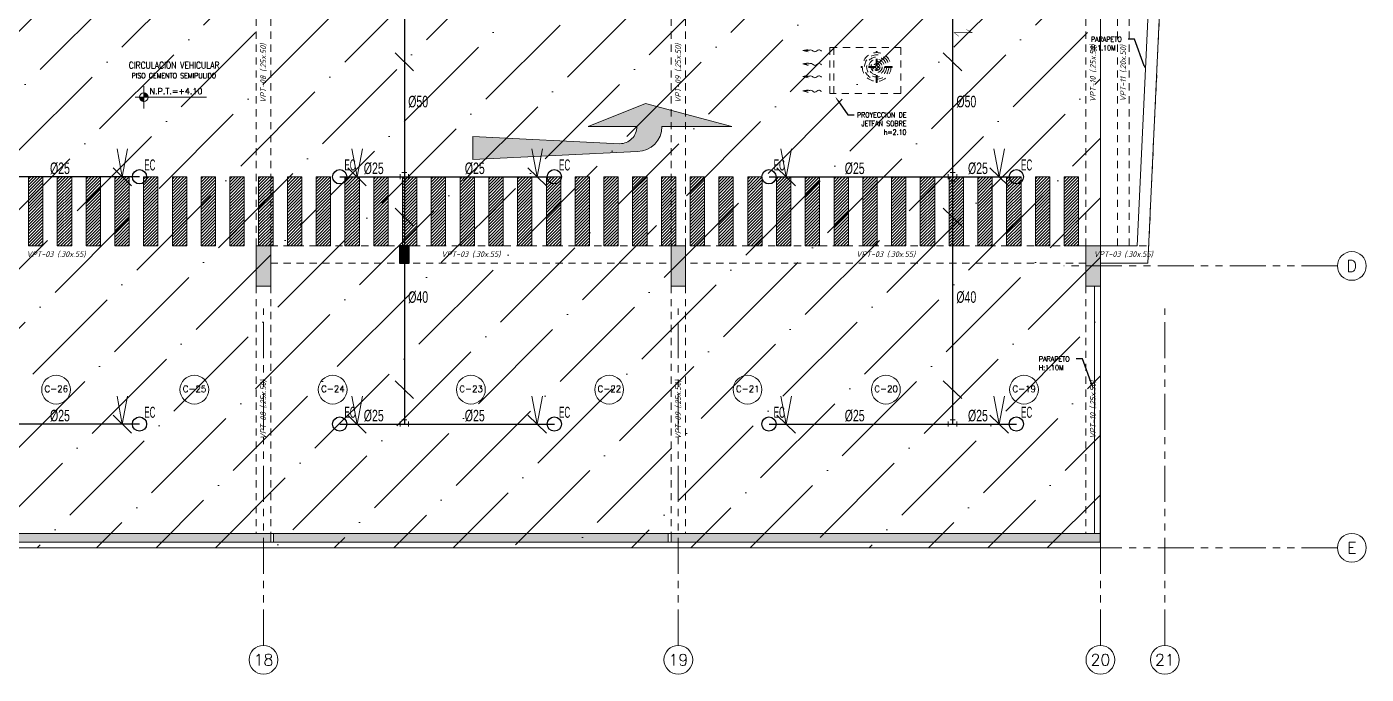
# Model space of a CAD drawing. Header units: millimetres. Extents: x 2085 to 2829, y 1347 to 1643.
# Drawn here: x 2213.61 to 2236.89, y 1440.64 to 1451.9 of the extents above; entities that cross this region are included whole.
import ezdxf
from ezdxf import colors
from ezdxf.entities.mleader import LeaderData, LeaderLine
from ezdxf.enums import TextEntityAlignment as Align
from ezdxf.math import Vec2, Vec3

# ---------------------------------------------------------------- set-up
doc = ezdxf.new("R2010")
doc.units = ezdxf.units.MM
for name, pattern in [('DASHED2', [0.375, 0.25, -0.125]), ('HIDDEN', [0.375, 0.25, -0.125]), ('HIDDEN2', [0.1875, 0.125, -0.0625]), ('PHANTOM', [2.5, 1.25, -0.25, 0.25, -0.25, 0.25, -0.25]), ('PHANTOM2', [1.25, 0.625, -0.125, 0.125, -0.125, 0.125, -0.125])]:
    doc.linetypes.add(name, pattern=pattern)
doc.layers.get('0').update_dxf_attribs({"color": 251, "lineweight": 9})
for name, color, linetype, lineweight in [('000 SOS 911 - ACCESORIOS ACI', 3, 'Continuous', 20), ('000 SOS 911 ACCESORIOS', 3, 'Continuous', 20), ('000 SOS 911 ROCIADORES', 5, 'Continuous', 25), ('000 SOS 911 SOPORTES ACI', 3, 'Continuous', 25), ('000 SOS 911 TEXTOS ACI', 7, 'Continuous', 9), ('000 SOS 911 TUB. ENTERRADA  ACI', 5, 'DASHED2', 25), ('000 SOS 911 TUBERIA ACI', 3, 'Continuous', 25), ('A-EJES', 251, 'PHANTOM', 9), ('A-ESTRUCTURA-HATCH', 251, 'Continuous', 13), ('A-ESTRUCTURA-PLACAS', 251, 'Continuous', 13), ('A-ESTRUCTURA-VIGAS', 251, 'HIDDEN2', 13), ('A-HATCH', 251, 'Continuous', 9), ('A-MURO BAJO', 251, 'Continuous', 9), ('A-MUROS', 251, 'Continuous', 9), ('A-NIVELES-NPT', 251, 'Continuous', 9), ('A-NUMERO ESTAC', 251, 'Continuous', 13), ('A-TEXTO-ACABADO PISO', 251, 'Continuous', 13), ('A-TEXTO-AMBIENTES', 251, 'Continuous', 9), ('A-TEXTO-INDICACIONES', 251, 'Continuous', 13), ('A_30_Extractores', 251, 'Continuous', 13), ('CIRCULACION PEATONAL', 251, 'Continuous', 13), ('L-06_EQ-FIN-CONT', 251, 'Continuous', 13), ('L3 Equipos y Ductos', 251, 'Continuous', 13), ('L4 Linea mediana', 251, 'Continuous', 13), ('L5 Linea mediana segmentada', 251, 'HIDDEN2', 13), ('L6 Linea fina', 251, 'Continuous', 13)]:
    doc.layers.add(name, color=color, linetype=linetype, lineweight=lineweight)
doc.layers.add('A_50_Vigas Chata', color=251, linetype='HIDDEN', lineweight=13, plot=False)
doc.styles.add('APPIA -TEXTOS-GENERALES', font='isocp.shx', dxfattribs={"oblique": 15})
doc.styles.add('PIPE', font='ARIALN.TTF', dxfattribs={"width": 0.8})
doc.styles.add('R80', font='romans.shx', dxfattribs={"width": 0.8, "oblique": 15, "height": 0.1})
doc.styles.add('ROMANS', font='romans.shx', dxfattribs={"width": 0.8})
doc.styles.add('TXT_COTAS', font='romans.shx', dxfattribs={"width": 0.8})

# ---------------------------------------------------------------- blocks, each defined once
blk = doc.blocks.new('002')
at = {"layer": '000 SOS 911 ROCIADORES'}
blk.add_circle((2884.506, 1470.177, 0), 0.0952, dxfattribs=at)
at = {"layer": '000 SOS 911 ROCIADORES', "color": 5, "style": 'PIPE', "width": 0.641273}
blk.add_text('EC', height=0.1469, dxfattribs=at).set_placement((2884.569, 1470.262, 0), (2884.719, 1470.262, 0), align=Align.FIT)
blk = doc.blocks.new('003')
at = {"layer": '000 SOS 911 ROCIADORES', "xscale": 1.3, "yscale": 1.3, "zscale": 1.3}
blk.add_blockref('002', (-841.839, -416.766, 0), dxfattribs=at)
blk = doc.blocks.new('ACCS.ELBOW.90')
at = {"layer": '000 SOS 911 - ACCESORIOS ACI', "color": 100}
for p, q in [((0.098, 0.168), (-0.098, 0.168)), ((0.168, -0.098), (0.168, 0.098))]:
    blk.add_line(p, q, dxfattribs=at)
at = {"layer": '000 SOS 911 - ACCESORIOS ACI', "color": 9}
for p in [(0, 0.168), (0.168, 0)]:
    blk.add_line(p, (0, 0), dxfattribs=at)
blk = doc.blocks.new('007')
at = {"layer": '000 SOS 911 - ACCESORIOS ACI'}
for q in [(26830.838, -4054.765, 0), (26831.022, -4054.765, 0)]:
    blk.add_line((26830.93, -4055.252, 0), q, dxfattribs=at)
blk = doc.blocks.new('Soporte Longitudinal')
at = {"layer": '000 SOS 911 SOPORTES ACI', "const_width": 0.02}
blk.add_lwpolyline([(-0.14, -0.149), (-0.405, 0), (0.405, 0), (0.197, 0.164)], dxfattribs=at)
blk = doc.blocks.new('PASE EN VIGA')
at = {"layer": '000 SOS 911 TUB. ENTERRADA  ACI'}
h = blk.add_hatch(dxfattribs=at)
h.set_pattern_fill('ANSI31', color=6, scale=0.0046)
h.paths.add_polyline_path([(2188.783, 1180.57), (2188.783, 1180.71), (2188.533, 1180.71), (2188.533, 1180.57)])
at = {"layer": '000 SOS 911 TUB. ENTERRADA  ACI', "color": 6, "linetype": 'ByBlock'}
blk.add_lwpolyline([(2188.533, 1180.57), (2188.783, 1180.57), (2188.783, 1180.71), (2188.533, 1180.71)], close=True, dxfattribs=at)
blk = doc.blocks.new('d')
for p, q in [((1.319, 3.242), (3.581, 8.799)), ((1.374, 3.219), (3.729, 8.737, 0)), ((1.475, 3.175), (4.002, 8.616, 0)), ((1.574, 3.127), (4.271, 8.486, 0)), ((1.671, 3.076), (4.535, 8.348, 0)), ((1.767, 3.022), (4.795, 8.201, 0)), ((1.861, 2.965), (5.05, 8.046, 0)), ((1.953, 2.905), (5.3, 7.884, 0)), ((2.043, 2.842), (5.545, 7.713, 0)), ((2.132, 2.777), (5.785, 7.535, 0)), ((2.218, 2.708), (6.019, 7.35, 0)), ((2.302, 2.637), (6.247, 7.157, 0)), ((2.383, 2.564), (6.469, 6.958, 0)), ((2.463, 2.488), (6.684, 6.751, 0)), ((2.54, 2.409), (6.893, 6.538, 0)), ((2.614, 2.328), (7.095, 6.318, 0)), ((2.686, 2.245), (7.29, 6.092, 0)), ((2.755, 2.159), (7.477, 5.86, 0)), ((2.822, 2.072), (7.658, 5.622, 0)), ((2.885, 1.982), (7.83, 5.379, 0)), ((2.946, 1.89), (7.996, 5.13, 0)), ((3.004, 1.797), (8.153, 4.877, 0)), ((3.059, 1.702), (8.302, 4.618, 0)), ((3.111, 1.605), (8.443, 4.355, 0)), ((3.16, 1.506), (8.576, 4.088, 0)), ((3.206, 1.406), (8.7, 3.816, 0)), ((3.248, 1.305), (8.815, 3.541, 0)), ((3.288, 1.202), (8.922, 3.263, 0)), ((3.324, 1.098), (9.02, 2.981, 0)), ((3.357, 0.993), (9.109, 2.696, 0)), ((3.386, 0.887), (9.19, 2.409, 0)), ((3.412, 0.781), (9.261, 2.119, 0)), ((3.435, 0.673), (9.323, 1.827, 0)), ((3.455, 0.565), (9.375, 1.533, 0)), ((3.471, 0.456), (9.419, 1.238, 0)), ((3.483, 0.347), (9.453, 0.941, 0)), ((3.492, 0.237), (9.478, 0.644, 0)), ((3.498, 0.127), (9.494, 0.346, 0)), ((3.5, 0.018), (9.5, 0.047, 0)), ((3.495, -0.202), (9.484, -0.549, 0)), ((3.499, -0.092), (9.497, -0.251, 0)), ((3.475, -0.421), (9.431, -1.144, 0)), ((3.487, -0.312), (9.462, -0.847, 0)), ((3.442, -0.639), (9.341, -1.733, 0)), ((3.46, -0.53), (9.39, -1.439, 0)), ((3.395, -0.854), (9.213, -2.317, 0)), ((3.42, -0.746), (9.281, -2.026, 0)), ((3.334, -1.065), (9.05, -2.89, 0)), ((3.366, -0.96), (9.136, -2.605, 0)), ((3.219, -1.374), (8.737, -3.729, 0)), ((3.261, -1.272), (8.85, -3.453, 0)), ((3.299, -1.169), (8.954, -3.173, 0)), ((3.127, -1.574), (8.486, -4.271, 0)), ((3.175, -1.475), (8.616, -4.002, 0)), ((2.965, -1.861), (8.046, -5.05, 0)), ((3.022, -1.767), (8.201, -4.795, 0)), ((3.076, -1.671), (8.348, -4.535, 0)), ((2.842, -2.043), (7.713, -5.545, 0)), ((2.905, -1.953), (7.884, -5.3, 0)), ((2.637, -2.302), (7.157, -6.247, 0)), ((2.708, -2.218), (7.35, -6.019, 0)), ((2.777, -2.132), (7.535, -5.785, 0)), ((2.409, -2.54), (6.538, -6.893, 0)), ((2.488, -2.463), (6.751, -6.684, 0)), ((2.564, -2.383), (6.958, -6.469, 0)), ((2.159, -2.755), (5.86, -7.477, 0)), ((2.245, -2.686), (6.092, -7.29, 0)), ((2.328, -2.614), (6.318, -7.095, 0)), ((1.797, -3.004), (4.877, -8.153, 0)), ((1.89, -2.946), (5.13, -7.996, 0)), ((1.982, -2.885), (5.379, -7.83, 0)), ((2.072, -2.822), (5.622, -7.658, 0)), ((1.305, -3.248), (3.541, -8.815, 0)), ((1.406, -3.206), (3.816, -8.7, 0)), ((1.506, -3.16), (4.088, -8.576, 0)), ((1.605, -3.111), (4.355, -8.443, 0)), ((1.702, -3.059), (4.618, -8.302, 0)), ((-0.746, -3.42), (-2.026, -9.281, 0)), ((-0.639, -3.442), (-1.733, -9.341, 0)), ((-0.53, -3.46), (-1.439, -9.39, 0)), ((-0.421, -3.475), (-1.144, -9.431, 0)), ((-0.312, -3.487), (-0.847, -9.462, 0)), ((0.347, -3.483), (0.941, -9.453, 0)), ((0.456, -3.471), (1.238, -9.419, 0)), ((0.565, -3.455), (1.533, -9.375, 0)), ((0.673, -3.435), (1.827, -9.323, 0)), ((0.781, -3.412), (2.119, -9.261, 0)), ((0.887, -3.386), (2.409, -9.19, 0)), ((0.993, -3.357), (2.696, -9.109, 0)), ((1.098, -3.324), (2.981, -9.02, 0)), ((1.202, -3.288), (3.263, -8.922, 0)), ((-0.202, -3.495), (-0.549, -9.484, 0)), ((-0.092, -3.499), (-0.251, -9.497, 0)), ((0.018, -3.5), (0.047, -9.5, 0)), ((0.127, -3.498), (0.346, -9.494, 0)), ((0.237, -3.492), (0.644, -9.478, 0))]:
    blk.add_line(p, q)
blk = doc.blocks.new('EST P2')
at = {"layer": 'A-ESTRUCTURA-HATCH'}
h = blk.add_hatch(color=256, dxfattribs=at)
h.dxf.hatch_style = 1
h.paths.add_polyline_path([(-19.425, 5.95), (-23.374, 5.95), (-23.374, 5), (-25.49, 5), (-25.49, 4.85), (-23.224, 4.85), (-23.224, 5.75), (-19.575, 5.75), (-19.575, 4.85), (-18.03, 4.85), (-18.03, 5), (-19.425, 5)])
h.paths.add_polyline_path([(-25.54, 5), (-32.4, 5), (-32.4, 4.85), (-25.54, 4.85)])
h.paths.add_polyline_path([(-32.45, 5), (-39.91, 5), (-39.91, 4.85), (-32.45, 4.85)])
h.paths.add_polyline_path([(-39.96, 5), (-44.735, 5), (-44.735, 4.85), (-39.96, 4.85)])
h.paths.add_polyline_path([(-44.785, 5.05), (-45.035, 5.05), (-45.035, 0.15), (-47.24, 0.15), (-47.24, -0.15), (-44.785, -0.15)])
h.paths.add_polyline_path([(-46.99, -0.2), (-47.24, -0.2), (-47.24, -6.1), (-46.99, -6.1)])
h.paths.add_polyline_path([(-46.99, -6.15), (-47.24, -6.15), (-47.24, -11.4), (-46.99, -11.4)])
h.paths.add_polyline_path([(-39.96, -11.15), (-46.94, -11.15), (-46.94, -11.3), (-39.96, -11.3)])
h.paths.add_polyline_path([(-32.45, -11.15), (-39.91, -11.15), (-39.91, -11.3), (-32.45, -11.3)])
h.paths.add_polyline_path([(-25.54, -11.15), (-32.4, -11.15), (-32.4, -11.3), (-25.54, -11.3)])
h.paths.add_polyline_path([(-18.03, -11.15), (-25.49, -11.15), (-25.49, -11.3), (-18.03, -11.3)])
h.paths.add_polyline_path([(-11.12, -11.15), (-17.98, -11.15), (-17.98, -11.3), (-11.12, -11.3)])
h.paths.add_polyline_path([(-3.61, -11.15), (-11.07, -11.15), (-11.07, -11.3), (-3.61, -11.3)])
h.paths.add_polyline_path([(3.6, -11.15), (-3.56, -11.15), (-3.56, -11.3), (3.6, -11.3)])
h.paths.add_polyline_path([(12.2, -11.15), (3.65, -11.15), (3.65, -11.3), (12.2, -11.3)])
h.paths.add_polyline_path([(18.02, -11.15), (12.25, -11.15), (12.25, -11.3), (18.02, -11.3)])
h.paths.add_polyline_path([(23.02, -11.15), (18.07, -11.15), (18.07, -11.3), (23.02, -11.3)])
h.paths.add_polyline_path([(30.23, -11.15), (23.07, -11.15), (23.07, -11.3), (30.23, -11.3)])
h.paths.add_polyline_path([(35.53, -11.15), (30.28, -11.15), (30.28, -11.3), (35.53, -11.3)])
h.paths.add_polyline_path([(43.04, -11.15), (35.58, -11.15), (35.58, -11.3), (43.04, -11.3)])
h.paths.add_polyline_path([(49.95, -11.15), (43.09, -11.15), (43.09, -11.3), (49.95, -11.3)])
h.paths.add_polyline_path([(57.46, -11.15), (50, -11.15), (50, -11.3), (57.46, -11.3)])
h.paths.add_polyline_path([(64.37, -11.15), (57.51, -11.15), (57.51, -11.3), (64.37, -11.3)])
h.paths.add_polyline_path([(71.88, -11.15), (64.42, -11.15), (64.42, -11.3), (71.88, -11.3)])
h.paths.add_polyline_path([(59.801, -0.15), (60.001, -0.15, -0.616916), (65.272, 2.496), (65.272, -0.15), (65.422, -0.15), (65.422, 2.378, -0.221665), (66.601, -0.15), (66.801, -0.15, 0.99999)], flags=0)
h.paths.add_polyline_path([(72.801, -0.15), (73.001, -0.15, 1), (53.601, -0.15), (53.801, -0.15, -1)])
h.paths.add_polyline_path([(53.376, 5), (51.865, 5), (51.865, 4.85), (53.376, 4.85)])
h.paths.add_polyline_path([(51.865, 5), (47.915, 5), (47.915, -0.15), (50.25, -0.15), (50.25, 0), (48.065, 0), (48.065, 2.05), (50.015, 2.05), (50.015, 2.2), (48.065, 2.2), (48.065, 4.85), (51.715, 4.85), (51.715, 1.9), (51.865, 1.9), (51.865, 4.85), (51.865, 4.85)])
h.paths.add_polyline_path([(47.865, 5), (43.09, 5), (43.09, 4.85), (47.865, 4.85)])
h.paths.add_polyline_path([(43.04, 5), (35.58, 5), (35.58, 4.85), (43.04, 4.85)])
h.paths.add_polyline_path([(32.726, 5.95), (28.776, 5.95), (28.776, 5), (23.07, 5), (23.07, 4.85), (28.926, 4.85), (28.926, 5.75), (32.576, 5.75), (32.576, 4.85), (35.53, 4.85), (35.53, 5), (32.726, 5)])
h.paths.add_polyline_path([(23.02, 5), (18.07, 5), (18.07, 4.85), (23.02, 4.85)])
h.paths.add_polyline_path([(18.02, 5), (12.25, 5), (12.25, 4.85), (18.02, 4.85)])
h.paths.add_polyline_path([(12.2, 5), (5.876, 5), (5.876, 4.85), (12.2, 4.85)])
h.paths.add_polyline_path([(3.775, 5), (-3.56, 5), (-3.56, 4.85), (-0.175, 4.85), (-0.175, -0.151), (1.925, -0.151), (1.925, 0), (-0.025, 0), (-0.025, 2.05), (3.775, 2.05), (3.775, 2.2), (-0.025, 2.2), (-0.025, 4.85), (3.625, 4.85), (3.625, 3.2), (3.775, 3.2)])
h.paths.add_polyline_path([(-3.61, 5), (-11.07, 5), (-11.07, 4.85), (-3.61, 4.85)])
h.paths.add_polyline_path([(-11.12, 5), (-17.98, 5), (-17.98, 4.85), (-11.12, 4.85)])
h = blk.add_hatch(color=256, dxfattribs=at)
h.dxf.hatch_style = 1
h.paths.add_polyline_path([(-3.56, -6.15), (-3.31, -6.15), (-3.31, -6.85), (-3.56, -6.85)])
h.paths.add_polyline_path([(-3.56, 0.55), (-3.31, 0.55), (-3.31, -0.15), (-3.56, -0.15)])
h.paths.add_polyline_path([(-3.86, -6.15), (-3.61, -6.15), (-3.61, -6.85), (-3.86, -6.85)])
h.paths.add_polyline_path([(-3.86, 0.55), (-3.61, 0.55), (-3.61, -0.15), (-3.86, -0.15)])
h.paths.add_polyline_path([(-11.07, -6.15), (-10.82, -6.15), (-10.82, -6.85), (-11.07, -6.85)])
h.paths.add_polyline_path([(-11.07, 0.55), (-10.82, 0.55), (-10.82, -0.15), (-11.07, -0.15)])
h.paths.add_polyline_path([(-18.28, -6.15), (-18.03, -6.15), (-18.03, -6.85), (-18.28, -6.85)])
h.paths.add_polyline_path([(-18.28, 0.55), (-18.03, 0.55), (-18.03, -0.15), (-18.28, -0.15)])
h.paths.add_polyline_path([(-25.49, -6.15), (-25.24, -6.15), (-25.24, -6.85), (-25.49, -6.85)])
h.paths.add_polyline_path([(-25.49, 0.55), (-25.24, 0.55), (-25.24, -0.15), (-25.49, -0.15)])
h.paths.add_polyline_path([(-32.7, -6.15), (-32.45, -6.15), (-32.45, -6.85), (-32.7, -6.85)])
h.paths.add_polyline_path([(-32.7, 0.55), (-32.45, 0.55), (-32.45, -0.15), (-32.7, -0.15)])
h.paths.add_polyline_path([(-39.91, -6.15), (-39.66, -6.15), (-39.66, -6.85), (-39.91, -6.85)])
h.paths.add_polyline_path([(-39.91, 0.55), (-39.66, 0.55), (-39.66, -0.15), (-39.91, -0.15)])
h.paths.add_polyline_path([(3.65, -6.15), (3.9, -6.15), (3.9, -6.85), (3.65, -6.85)])
h.paths.add_polyline_path([(3.626, 0.55), (3.9, 0.55), (3.9, -0.15), (3.626, -0.15)])
h.paths.add_polyline_path([(42.79, -6.15), (43.04, -6.15), (43.04, -6.85), (42.79, -6.85)])
h.paths.add_polyline_path([(42.79, 0.55), (43.04, 0.55), (43.04, -0.15), (42.79, -0.15)])
h.paths.add_polyline_path([(35.58, -6.15), (35.83, -6.15), (35.83, -6.85), (35.58, -6.85)])
h.paths.add_polyline_path([(35.58, 0.55), (35.83, 0.55), (35.83, -0.15), (35.58, -0.15)])
h.paths.add_polyline_path([(35.28, -6.15), (35.53, -6.15), (35.53, -6.85), (35.28, -6.85)])
h.paths.add_polyline_path([(35.28, 0.55), (35.53, 0.55), (35.53, -0.15), (35.28, -0.15)])
h.paths.add_polyline_path([(30.28, -6.15), (30.53, -6.15), (30.53, -6.85), (30.28, -6.85)])
h.paths.add_polyline_path([(30.28, 0.55), (30.53, 0.55), (30.53, -0.15), (30.28, -0.15)])
h.paths.add_polyline_path([(23.07, -6.15), (23.32, -6.15), (23.32, -6.85), (23.07, -6.85)])
h.paths.add_polyline_path([(23.07, 0.55), (23.32, 0.55), (23.32, -0.15), (23.07, -0.15)])
h.paths.add_polyline_path([(18.07, -6.15), (18.32, -6.15), (18.32, -6.85), (18.07, -6.85)])
h.paths.add_polyline_path([(18.07, 0.55), (18.32, 0.55), (18.32, -0.15), (18.07, -0.15)])
h.paths.add_polyline_path([(10.86, -6.15), (11.11, -6.15), (11.11, -6.85), (10.86, -6.85)])
h.paths.add_polyline_path([(10.86, 0.55), (11.11, 0.55), (11.11, -0.15), (10.86, -0.15)])
h.paths.add_polyline_path([(71.63, -6.15), (71.88, -6.15), (71.88, -6.85), (71.63, -6.85)])
h.paths.add_polyline_path([(64.42, -6.15), (64.67, -6.15), (64.67, -6.85), (64.42, -6.85)])
h.paths.add_polyline_path([(57.21, -6.15), (57.46, -6.15), (57.46, -6.85), (57.21, -6.85)])
h.paths.add_polyline_path([(50, -6.15), (50.25, -6.15), (50.25, -6.85), (50, -6.85)])
at = {"layer": 'A-ESTRUCTURA-PLACAS'}
for p, q in [((57.46, -11.15), (57.46, -11.3)), ((64.37, -11.15), (64.37, -11.3))]:
    blk.add_line(p, q, dxfattribs=at)
for points in [[(57.21, -6.15), (57.46, -6.15), (57.46, -6.85), (57.21, -6.85)], [(64.42, -6.15), (64.67, -6.15), (64.67, -6.85), (64.42, -6.85)], [(71.63, -6.15), (71.88, -6.15), (71.88, -6.85), (71.63, -6.85)]]:
    blk.add_lwpolyline(points, close=True, dxfattribs=at)
for points in [[(50, -11.15), (57.46, -11.15)], [(57.51, -11.3), (57.51, -11.15), (64.37, -11.15)], [(64.42, -11.15), (71.88, -11.15), (71.88, -11.3), (64.42, -11.3), (64.42, -11.15)], [(57.46, -11.3), (50, -11.3)], [(64.37, -11.3), (57.51, -11.3)]]:
    blk.add_lwpolyline(points, dxfattribs=at)
at = {"layer": 'A-ESTRUCTURA-VIGAS'}
for points in [[(57.21, -6.15), (57.21, -0.15)], [(57.46, -6.15), (57.46, -0.15)], [(64.42, -6.15), (64.42, -0.15)], [(64.67, -6.15), (64.67, -0.15)], [(71.63, -6.15), (71.63, -0.15)], [(71.88, -6.15), (71.88, -0.15)], [(71.88, -6.45), (72.706, -6.45), (73.001, -0.15)], [(72.18, -6.15), (72.18, -0.15)], [(72.38, -6.15), (72.38, -0.15)], [(57.46, -6.15), (64.42, -6.15)], [(71.63, -6.15), (64.67, -6.15)], [(71.88, -6.15), (72.721, -6.15)], [(57.46, -6.45), (64.42, -6.45)], [(71.63, -6.45), (64.67, -6.45)], [(57.21, -6.85), (57.21, -11.15)], [(57.46, -6.85), (57.46, -11.15)], [(64.42, -6.85), (64.42, -11.15)], [(64.67, -6.85), (64.67, -11.15)], [(71.63, -6.85), (71.63, -11.15)], [(71.88, -6.85), (71.88, -11.15)]]:
    blk.add_lwpolyline(points, dxfattribs=at)
at = {"layer": 'A_50_Vigas Chata', "char_height": 0.1, "attachment_point": 5, "rotation": 90, "style": 'APPIA -TEXTOS-GENERALES'}
for s, insert in [('VPT-08 (.25x.50)', (57.335, -3.15)), ('VPT-09 (.25x.50)', (64.545, -3.15)), ('VPT-10 (.25x.50)', (71.755, -3.15)), ('VPT-11 (.20x.50)', (72.28, -3.15)), ('VPT-08 (.25x.50)', (57.335, -9)), ('VPT-09 (.25x.50)', (64.545, -9)), ('VPT-10 (.25x.50)', (71.755, -9))]:
    blk.add_mtext(s, dxfattribs=dict(at, insert=insert))
at = {"layer": 'A_50_Vigas Chata', "char_height": 0.1, "attachment_point": 5, "style": 'APPIA -TEXTOS-GENERALES'}
for insert in [(53.73, -6.3), (60.94, -6.3), (68.15, -6.3), (72.278, -6.3)]:
    blk.add_mtext('VPT-03 (.30x.55)', dxfattribs=dict(at, insert=insert))
blk = doc.blocks.new('*U225')
at = {"layer": 'CIRCULACION PEATONAL'}
h = blk.add_hatch(dxfattribs=at)
h.set_pattern_fill('ANSI31', color=256, scale=0.3)
h.set_pattern_definition([(45, (-1.249632, 0), (-0.0265165, 0.0265165), [])])
h.paths.add_polyline_path([(-0.953, 0.228), (-1.203, 0.228), (-1.203, -0.972), (-0.953, -0.972)])
h = blk.add_hatch(dxfattribs=at)
h.set_pattern_fill('ANSI31', color=256, scale=0.3)
h.set_pattern_definition([(45, (-0.749632, 0), (-0.0265165, 0.0265165), [])])
h.paths.add_polyline_path([(-0.453, 0.228), (-0.703, 0.228), (-0.703, -0.972), (-0.453, -0.972)])
h = blk.add_hatch(dxfattribs=at)
h.set_pattern_fill('ANSI31', color=256, scale=0.3)
h.set_pattern_definition([(45, (-0.249632, 0), (-0.0265165, 0.0265165), [])])
h.paths.add_polyline_path([(0.047, 0.228), (-0.203, 0.228), (-0.203, -0.972), (0.047, -0.972)])
h = blk.add_hatch(dxfattribs=at)
h.set_pattern_fill('ANSI31', color=256, scale=0.3)
h.set_pattern_definition([(45, (0.250368, 0), (-0.0265165, 0.0265165), [])])
h.paths.add_polyline_path([(0.547, 0.228), (0.297, 0.228), (0.297, -0.972), (0.547, -0.972)])
h = blk.add_hatch(dxfattribs=at)
h.set_pattern_fill('ANSI31', color=256, scale=0.3)
h.set_pattern_definition([(45, (0.750368, 0), (-0.0265165, 0.0265165), [])])
h.paths.add_polyline_path([(1.047, 0.228), (0.797, 0.228), (0.797, -0.972), (1.047, -0.972)])
h = blk.add_hatch(dxfattribs=at)
h.set_pattern_fill('ANSI31', color=256, scale=0.3)
h.set_pattern_definition([(45, (1.250368, 0), (-0.0265165, 0.0265165), [])])
h.paths.add_polyline_path([(1.547, 0.228), (1.297, 0.228), (1.297, -0.972), (1.547, -0.972)])
h = blk.add_hatch(dxfattribs=at)
h.set_pattern_fill('ANSI31', color=256, scale=0.3)
h.set_pattern_definition([(45, (1.750368, 0), (-0.0265165, 0.0265165), [])])
h.paths.add_polyline_path([(2.047, 0.228), (1.797, 0.228), (1.797, -0.972), (2.047, -0.972)])
h = blk.add_hatch(dxfattribs=at)
h.set_pattern_fill('ANSI31', color=256, scale=0.3)
h.set_pattern_definition([(45, (2.250368, 0), (-0.0265165, 0.0265165), [])])
h.paths.add_polyline_path([(2.547, 0.228), (2.297, 0.228), (2.297, -0.972), (2.547, -0.972)])
h = blk.add_hatch(dxfattribs=at)
h.set_pattern_fill('ANSI31', color=256, scale=0.3)
h.set_pattern_definition([(45, (2.750368, 0), (-0.0265165, 0.0265165), [])])
h.paths.add_polyline_path([(3.047, 0.228), (2.797, 0.228), (2.797, -0.972), (3.047, -0.972)])
h = blk.add_hatch(dxfattribs=at)
h.set_pattern_fill('ANSI31', color=256, scale=0.3)
h.set_pattern_definition([(45, (3.250368, 0), (-0.0265165, 0.0265165), [])])
h.paths.add_polyline_path([(3.547, 0.228), (3.297, 0.228), (3.297, -0.972), (3.547, -0.972)])
h = blk.add_hatch(dxfattribs=at)
h.set_pattern_fill('ANSI31', color=256, scale=0.3)
h.set_pattern_definition([(45, (3.750368, 0), (-0.0265165, 0.0265165), [])])
h.paths.add_polyline_path([(4.047, 0.228), (3.797, 0.228), (3.797, -0.972), (4.047, -0.972)])
h = blk.add_hatch(dxfattribs=at)
h.set_pattern_fill('ANSI31', color=256, scale=0.3)
h.set_pattern_definition([(45, (4.250368, 0), (-0.0265165, 0.0265165), [])])
h.paths.add_polyline_path([(4.547, 0.228), (4.297, 0.228), (4.297, -0.972), (4.547, -0.972)])
h = blk.add_hatch(dxfattribs=at)
h.set_pattern_fill('ANSI31', color=256, scale=0.3)
h.set_pattern_definition([(45, (4.750368, 0), (-0.0265165, 0.0265165), [])])
h.paths.add_polyline_path([(5.047, 0.228), (4.797, 0.228), (4.797, -0.972), (5.047, -0.972)])
h = blk.add_hatch(dxfattribs=at)
h.set_pattern_fill('ANSI31', color=256, scale=0.3)
h.set_pattern_definition([(45, (5.250368, 0), (-0.0265165, 0.0265165), [])])
h.paths.add_polyline_path([(5.547, 0.228), (5.297, 0.228), (5.297, -0.972), (5.547, -0.972)])
h = blk.add_hatch(dxfattribs=at)
h.set_pattern_fill('ANSI31', color=256, scale=0.3)
h.set_pattern_definition([(45, (5.750368, 0), (-0.0265165, 0.0265165), [])])
h.paths.add_polyline_path([(6.047, 0.228), (5.797, 0.228), (5.797, -0.972), (6.047, -0.972)])
h = blk.add_hatch(dxfattribs=at)
h.set_pattern_fill('ANSI31', color=256, scale=0.3)
h.set_pattern_definition([(45, (6.250368, 0), (-0.0265165, 0.0265165), [])])
h.paths.add_polyline_path([(6.547, 0.228), (6.297, 0.228), (6.297, -0.972), (6.547, -0.972)])
h = blk.add_hatch(dxfattribs=at)
h.set_pattern_fill('ANSI31', color=256, scale=0.3)
h.set_pattern_definition([(45, (6.750368, 0), (-0.0265165, 0.0265165), [])])
h.paths.add_polyline_path([(7.047, 0.228), (6.797, 0.228), (6.797, -0.972), (7.047, -0.972)])
h = blk.add_hatch(dxfattribs=at)
h.set_pattern_fill('ANSI31', color=256, scale=0.3)
h.set_pattern_definition([(45, (7.250368, 0), (-0.0265165, 0.0265165), [])])
h.paths.add_polyline_path([(7.547, 0.228), (7.297, 0.228), (7.297, -0.972), (7.547, -0.972)])
h = blk.add_hatch(dxfattribs=at)
h.set_pattern_fill('ANSI31', color=256, scale=0.3)
h.set_pattern_definition([(45, (7.750368, 0), (-0.0265165, 0.0265165), [])])
h.paths.add_polyline_path([(8.047, 0.228), (7.797, 0.228), (7.797, -0.972), (8.047, -0.972)])
h = blk.add_hatch(dxfattribs=at)
h.set_pattern_fill('ANSI31', color=256, scale=0.3)
h.set_pattern_definition([(45, (8.250368, 0), (-0.0265165, 0.0265165), [])])
h.paths.add_polyline_path([(8.547, 0.228), (8.297, 0.228), (8.297, -0.972), (8.547, -0.972)])
h = blk.add_hatch(dxfattribs=at)
h.set_pattern_fill('ANSI31', color=256, scale=0.3)
h.set_pattern_definition([(45, (8.750368, 0), (-0.0265165, 0.0265165), [])])
h.paths.add_polyline_path([(9.047, 0.228), (8.797, 0.228), (8.797, -0.972), (9.047, -0.972)])
h = blk.add_hatch(dxfattribs=at)
h.set_pattern_fill('ANSI31', color=256, scale=0.3)
h.set_pattern_definition([(45, (9.250368, 0), (-0.0265165, 0.0265165), [])])
h.paths.add_polyline_path([(9.547, 0.228), (9.297, 0.228), (9.297, -0.972), (9.547, -0.972)])
h = blk.add_hatch(dxfattribs=at)
h.set_pattern_fill('ANSI31', color=256, scale=0.3)
h.set_pattern_definition([(45, (9.750368, 0), (-0.0265165, 0.0265165), [])])
h.paths.add_polyline_path([(10.047, 0.228), (9.797, 0.228), (9.797, -0.972), (10.047, -0.972)])
h = blk.add_hatch(dxfattribs=at)
h.set_pattern_fill('ANSI31', color=256, scale=0.3)
h.set_pattern_definition([(45, (10.250368, 0), (-0.0265165, 0.0265165), [])])
h.paths.add_polyline_path([(10.547, 0.228), (10.297, 0.228), (10.297, -0.972), (10.547, -0.972)])
h = blk.add_hatch(dxfattribs=at)
h.set_pattern_fill('ANSI31', color=256, scale=0.3)
h.set_pattern_definition([(45, (10.750368, 0), (-0.0265165, 0.0265165), [])])
h.paths.add_polyline_path([(11.047, 0.228), (10.797, 0.228), (10.797, -0.972), (11.047, -0.972)])
h = blk.add_hatch(dxfattribs=at)
h.set_pattern_fill('ANSI31', color=256, scale=0.3)
h.set_pattern_definition([(45, (11.250368, 0), (-0.0265165, 0.0265165), [])])
h.paths.add_polyline_path([(11.547, 0.228), (11.297, 0.228), (11.297, -0.972), (11.547, -0.972)])
h = blk.add_hatch(dxfattribs=at)
h.set_pattern_fill('ANSI31', color=256, scale=0.3)
h.set_pattern_definition([(45, (11.750368, 0), (-0.0265165, 0.0265165), [])])
h.paths.add_polyline_path([(12.047, 0.228), (11.797, 0.228), (11.797, -0.972), (12.047, -0.972)])
h = blk.add_hatch(dxfattribs=at)
h.set_pattern_fill('ANSI31', color=256, scale=0.3)
h.set_pattern_definition([(45, (12.250368, 0), (-0.0265165, 0.0265165), [])])
h.paths.add_polyline_path([(12.547, 0.228), (12.297, 0.228), (12.297, -0.972), (12.547, -0.972)])
h = blk.add_hatch(dxfattribs=at)
h.set_pattern_fill('ANSI31', color=256, scale=0.3)
h.set_pattern_definition([(45, (12.750368, 0), (-0.0265165, 0.0265165), [])])
h.paths.add_polyline_path([(13.047, 0.228), (12.797, 0.228), (12.797, -0.972), (13.047, -0.972)])
h = blk.add_hatch(dxfattribs=at)
h.set_pattern_fill('ANSI31', color=256, scale=0.3)
h.set_pattern_definition([(45, (13.250368, 0), (-0.0265165, 0.0265165), [])])
h.paths.add_polyline_path([(13.547, 0.228), (13.297, 0.228), (13.297, -0.972), (13.547, -0.972)])
h = blk.add_hatch(dxfattribs=at)
h.set_pattern_fill('ANSI31', color=256, scale=0.3)
h.set_pattern_definition([(45, (13.750368, 0), (-0.0265165, 0.0265165), [])])
h.paths.add_polyline_path([(14.047, 0.228), (13.797, 0.228), (13.797, -0.972), (14.047, -0.972)])
h = blk.add_hatch(dxfattribs=at)
h.set_pattern_fill('ANSI31', color=256, scale=0.3)
h.set_pattern_definition([(45, (14.250368, 0), (-0.0265165, 0.0265165), [])])
h.paths.add_polyline_path([(14.547, 0.228), (14.297, 0.228), (14.297, -0.972), (14.547, -0.972)])
h = blk.add_hatch(dxfattribs=at)
h.set_pattern_fill('ANSI31', color=256, scale=0.3)
h.set_pattern_definition([(45, (14.750368, 0), (-0.0265165, 0.0265165), [])])
h.paths.add_polyline_path([(15.047, 0.228), (14.797, 0.228), (14.797, -0.972), (15.047, -0.972)])
h = blk.add_hatch(dxfattribs=at)
h.set_pattern_fill('ANSI31', color=256, scale=0.3)
h.set_pattern_definition([(45, (15.250368, 0), (-0.0265165, 0.0265165), [])])
h.paths.add_polyline_path([(15.547, 0.228), (15.297, 0.228), (15.297, -0.972), (15.547, -0.972)])
h = blk.add_hatch(dxfattribs=at)
h.set_pattern_fill('ANSI31', color=256, scale=0.3)
h.set_pattern_definition([(45, (15.750368, 0), (-0.0265165, 0.0265165), [])])
h.paths.add_polyline_path([(16.047, 0.228), (15.797, 0.228), (15.797, -0.972), (16.047, -0.972)])
h = blk.add_hatch(dxfattribs=at)
h.set_pattern_fill('ANSI31', color=256, scale=0.3)
h.set_pattern_definition([(45, (16.250368, 0), (-0.0265165, 0.0265165), [])])
h.paths.add_polyline_path([(16.547, 0.228), (16.297, 0.228), (16.297, -0.972), (16.547, -0.972)])
h = blk.add_hatch(dxfattribs=at)
h.set_pattern_fill('ANSI31', color=256, scale=0.3)
h.set_pattern_definition([(45, (16.750368, 0), (-0.0265165, 0.0265165), [])])
h.paths.add_polyline_path([(17.047, 0.228), (16.797, 0.228), (16.797, -0.972), (17.047, -0.972)])
for points in [[(-1.203, -0.972), (-0.953, -0.972), (-0.953, 0.228), (-1.203, 0.228)], [(-0.703, -0.972), (-0.453, -0.972), (-0.453, 0.228), (-0.703, 0.228)], [(-0.203, -0.972), (0.047, -0.972), (0.047, 0.228), (-0.203, 0.228)], [(0.297, -0.972), (0.547, -0.972), (0.547, 0.228), (0.297, 0.228)], [(0.797, -0.972), (1.047, -0.972), (1.047, 0.228), (0.797, 0.228)], [(1.297, -0.972), (1.547, -0.972), (1.547, 0.228), (1.297, 0.228)], [(1.797, -0.972), (2.047, -0.972), (2.047, 0.228), (1.797, 0.228)], [(2.297, -0.972), (2.547, -0.972), (2.547, 0.228), (2.297, 0.228)], [(2.797, -0.972), (3.047, -0.972), (3.047, 0.228), (2.797, 0.228)], [(3.297, -0.972), (3.547, -0.972), (3.547, 0.228), (3.297, 0.228)], [(3.797, -0.972), (4.047, -0.972), (4.047, 0.228), (3.797, 0.228)], [(4.297, -0.972), (4.547, -0.972), (4.547, 0.228), (4.297, 0.228)], [(4.797, -0.972), (5.047, -0.972), (5.047, 0.228), (4.797, 0.228)], [(5.297, -0.972), (5.547, -0.972), (5.547, 0.228), (5.297, 0.228)], [(5.797, -0.972), (6.047, -0.972), (6.047, 0.228), (5.797, 0.228)], [(6.297, -0.972), (6.547, -0.972), (6.547, 0.228), (6.297, 0.228)], [(6.797, -0.972), (7.047, -0.972), (7.047, 0.228), (6.797, 0.228)], [(7.297, -0.972), (7.547, -0.972), (7.547, 0.228), (7.297, 0.228)], [(7.797, -0.972), (8.047, -0.972), (8.047, 0.228), (7.797, 0.228)], [(8.297, -0.972), (8.547, -0.972), (8.547, 0.228), (8.297, 0.228)], [(8.797, -0.972), (9.047, -0.972), (9.047, 0.228), (8.797, 0.228)], [(9.297, -0.972), (9.547, -0.972), (9.547, 0.228), (9.297, 0.228)], [(9.797, -0.972), (10.047, -0.972), (10.047, 0.228), (9.797, 0.228)], [(10.297, -0.972), (10.547, -0.972), (10.547, 0.228), (10.297, 0.228)], [(10.797, -0.972), (11.047, -0.972), (11.047, 0.228), (10.797, 0.228)], [(11.297, -0.972), (11.547, -0.972), (11.547, 0.228), (11.297, 0.228)], [(11.797, -0.972), (12.047, -0.972), (12.047, 0.228), (11.797, 0.228)], [(12.297, -0.972), (12.547, -0.972), (12.547, 0.228), (12.297, 0.228)], [(12.797, -0.972), (13.047, -0.972), (13.047, 0.228), (12.797, 0.228)], [(13.297, -0.972), (13.547, -0.972), (13.547, 0.228), (13.297, 0.228)], [(13.797, -0.972), (14.047, -0.972), (14.047, 0.228), (13.797, 0.228)], [(14.297, -0.972), (14.547, -0.972), (14.547, 0.228), (14.297, 0.228)], [(14.797, -0.972), (15.047, -0.972), (15.047, 0.228), (14.797, 0.228)], [(15.297, -0.972), (15.547, -0.972), (15.547, 0.228), (15.297, 0.228)], [(15.797, -0.972), (16.047, -0.972), (16.047, 0.228), (15.797, 0.228)], [(16.297, -0.972), (16.547, -0.972), (16.547, 0.228), (16.297, 0.228)], [(16.797, -0.972), (17.047, -0.972), (17.047, 0.228), (16.797, 0.228)]]:
    blk.add_lwpolyline(points, close=True, dxfattribs=at)
blk = doc.blocks.new('EJES 1P')
at = {"layer": 'A-EJES', "linetype": 'PHANTOM2'}
for points in [[(121.013, -11.55), (116.257, -11.55)], [(102.344, -18.151), (102.344, -12.292)], [(109.554, -18.151), (109.554, -12.292)], [(116.89, -18.151), (116.89, -12.292)], [(118.01, -18.151), (118.01, -12.292)], [(121.013, -16.45), (116.257, -16.45)]]:
    blk.add_lwpolyline(points, dxfattribs=at)
at = {"layer": 'A-EJES', "linetype": 'Continuous'}
for centre in [(121.26, -11.55), (121.26, -16.45), (102.344, -18.398), (109.554, -18.398), (116.89, -18.398), (118.01, -18.398)]:
    blk.add_circle(centre, 0.25, dxfattribs=at)
at = {"layer": 'A-EJES', "linetype": 'Continuous', "style": 'ROMANS'}
for s, p in [('D', (121.26, -11.55)), ('E', (121.26, -16.45)), ('18', (102.344, -18.398)), ('19', (109.554, -18.398)), ('20', (116.89, -18.398)), ('21', (118.01, -18.398))]:
    blk.add_text(s, height=0.2, dxfattribs=at).set_placement(p, align=Align.MIDDLE_CENTER)
blk = doc.blocks.new('SIM NIVEL PLANTA')
at = {"linetype": 'Continuous'}
h = blk.add_hatch(dxfattribs=at)
h.set_pattern_fill('_USER', color=256, scale=0.099996, angle=45, style=0, pattern_type=0)
h.set_pattern_definition([(45, (35396.10581, 26516.4892), (-0.0707080889, 0.0707080889), [])])
h.paths.add_polyline_path([(-17.03, 0), (-15.53, 0, 0.409209), (-17.03, 1.47)])
h.paths.add_polyline_path([(-18.53, 0, 0.419236), (-17.03, -1.53), (-17.03, 0)])
for p, q in [((4.81, 0), (-20, 0)), ((-17.03, -3.97), (-17.03, 3.72))]:
    blk.add_line(p, q)
blk.add_circle((-17.03, -0.03), 1.5, dxfattribs=at)
at = {"style": 'R80'}
blk.add_attdef('N.P.T.+0.00', text='', height=2.03, dxfattribs=at).set_placement((-5.83, 2.01), align=Align.MIDDLE_CENTER)
blk = doc.blocks.new('PO_GUARDIA CIVIL ESQ FAISANES_PLANTAS_Sotanos_REVA_2022.01.24 - copia$0$XREF_SOTANOS - ETAPA 1-2020.06.26$0$fiz')
blk.add_hatch(color=8).paths.add_polyline_path([(-0.088, -1.215), (-0.088, -0.011), (-0.09, -0.011), (-0.488, -1.5), (-0.088, -2.5), (-0.088, -1.65, -0.414214), (0.212, -1.95), (0.087, -4.5), (0.487, -4.5), (0.347, -1.643, 0.409358)])
blk.add_lwpolyline([(0.347, -1.643, 0.409358), (-0.088, -1.215), (-0.088, 0), (-0.488, -1.5), (-0.088, -2.5), (-0.088, -1.65, -0.414214), (0.212, -1.95), (0.087, -4.5), (0.487, -4.5)], format="xyb", close=True)
blk = doc.blocks.new('FLUJO')
at = {"layer": 'L-06_EQ-FIN-CONT'}
for p, q in [((0.462, -0.02), (0.335, 0.019)), ((0.33, -0.047), (0.462, -0.02))]:
    blk.add_line(p, q, dxfattribs=at)
blk.add_spline([(0, 0), (0.067, -0.036), (0.164, 0.016), (0.249, -0.029), (0.332, -0.021), (0.462, -0.02)], degree=3, dxfattribs=at)
blk = doc.blocks.new('JFC-01')
at = {"layer": 'L3 Equipos y Ductos', "linetype": 'HIDDEN2'}
for p, q in [((-1.23, -0.4), (-1.23, 0.4)), ((-1.23, 0.4), (0, 0.4)), ((0, 0.4), (0, -0.4)), ((0, -0.4), (-1.23, -0.4))]:
    blk.add_line(p, q, dxfattribs=at)
at = {"layer": 'L4 Linea mediana', "linetype": 'HIDDEN2'}
for radius in [0.25, 0.212, 0.174, 0.135, 0.0971, 0.0588, 0.0206]:
    blk.add_circle((-0.419, 0.061), radius, dxfattribs=at)
at = {"layer": 'L5 Linea mediana segmentada', "linetype": 'HIDDEN2'}
blk.add_line((-1.164, -0.4), (-1.164, 0.4), dxfattribs=at)
at = {"layer": 'L6 Linea fina', "linetype": 'HIDDEN2'}
for p, q in [((-0.427, 0.08), (-0.427, 0.328)), ((-0.427, 0.328), (-0.412, 0.328)), ((-0.412, 0.08), (-0.412, 0.328)), ((-0.438, 0.069), (-0.687, 0.069)), ((-0.687, 0.053), (-0.687, 0.069)), ((-0.438, 0.053), (-0.687, 0.053)), ((-0.427, -0.207), (-0.427, 0.042)), ((-0.412, -0.207), (-0.412, 0.042)), ((-0.152, 0.069), (-0.4, 0.069)), ((-0.152, 0.053), (-0.4, 0.053)), ((-0.152, 0.053), (-0.152, 0.069)), ((-0.427, -0.207), (-0.412, -0.207))]:
    blk.add_line(p, q, dxfattribs=at)
at = {"layer": 'L6 Linea fina', "xscale": 0.7, "yscale": 0.7, "zscale": 0.7, "rotation": 180}
for p in [(-1.376, 0.335), (-1.376, 0.1), (-1.376, -0.117), (-1.376, -0.367)]:
    blk.add_blockref('FLUJO', p, dxfattribs=at)
blk = doc.blocks.new('EJE')
at = {"linetype": 'Continuous'}
blk.add_circle((0, 0), 0.5, dxfattribs=at)
at = {"layer": 'A-TEXTO-INDICACIONES', "style": 'ROMANS'}
blk.add_attdef('EJE', text='', height=0.22, rotation=0, dxfattribs=at).set_placement((0.007, 0.028), align=Align.MIDDLE_CENTER)

msp = doc.modelspace()

# ---------------------------------------------------------------- hatches: boundary and pattern name
h = msp.add_hatch()
h.set_pattern_fill('ANSI36', color=4, scale=0.23)
h.set_pattern_definition([(45, (-12.33495, -80), (0.38727355, 1.420003), [1.825625, -0.365125, 0, -0.365125])])
h.paths.add_polyline_path([(2232.271, 1459.288), (2183.586, 1459.288), (2183.586, 1442.838), (2232.271, 1442.838)])

# ---------------------------------------------------------------- linework, layer by layer
msp.add_lwpolyline([(2183.586, 1459.288), (2232.271, 1459.288), (2232.271, 1442.838), (2183.586, 1442.838)], close=True)
at = {"color": 4}
msp.add_lwpolyline([(2183.586, 1459.288), (2232.271, 1459.288), (2232.271, 1442.838), (2183.586, 1442.838)], close=True, dxfattribs=at)
at = {"layer": '000 SOS 911 - ACCESORIOS ACI'}
for p, q in [((2220.334, 1451.132), (2220.014, 1451.443)), ((2229.861, 1451.132), (2229.54, 1451.443)), ((2215.431, 1449.132), (2215.11, 1449.443)), ((2219.511, 1449.132), (2219.19, 1449.443)), ((2222.641, 1449.132), (2222.32, 1449.443)), ((2226.971, 1449.132), (2226.65, 1449.443)), ((2230.671, 1449.132), (2230.35, 1449.443)), ((2220.334, 1448.432), (2220.014, 1448.743)), ((2229.861, 1448.432), (2229.54, 1448.743)), ((2220.334, 1445.432), (2220.014, 1445.743)), ((2229.861, 1445.432), (2229.54, 1445.743)), ((2215.431, 1444.832), (2215.11, 1445.143)), ((2219.511, 1444.832), (2219.19, 1445.143)), ((2222.641, 1444.832), (2222.32, 1445.143)), ((2226.971, 1444.832), (2226.65, 1445.143)), ((2230.671, 1444.832), (2230.35, 1445.143))]:
    msp.add_line(p, q, dxfattribs=at)
at = {"layer": '000 SOS 911 TUBERIA ACI'}
for points in [[(2220.174, 1452.094), (2220.174, 1444.988)], [(2229.701, 1452.094), (2229.701, 1444.988)], [(2215.571, 1449.288), (2211.841, 1449.288)], [(2219.051, 1449.288), (2222.781, 1449.288)], [(2226.511, 1449.288), (2230.811, 1449.288)], [(2215.571, 1444.988), (2211.841, 1444.988)], [(2219.051, 1444.988), (2222.781, 1444.988)], [(2226.511, 1444.988), (2230.811, 1444.988)]]:
    msp.add_lwpolyline(points, dxfattribs=at)
at = {"layer": 'A-MURO BAJO'}
for p, q in [((2232.91, 1448.088), (2233.191, 1454.088)), ((2233.097, 1447.788), (2233.391, 1454.088)), ((2232.27, 1448.088), (2232.91, 1448.088)), ((2232.27, 1447.788), (2233.097, 1447.788)), ((2232.17, 1447.388), (2232.166, 1443.088)), ((2232.27, 1447.388), (2232.266, 1443.088))]:
    msp.add_line(p, q, dxfattribs=at)
at = {"layer": 'A-MUROS'}
for p, q in [((2232.266, 1443.088), (2113.4, 1443.088)), ((2113.4, 1442.938), (2232.266, 1442.938)), ((2232.266, 1443.088), (2232.266, 1442.938))]:
    msp.add_line(p, q, dxfattribs=at)
for points in [[(2217.6, 1448.088), (2217.85, 1448.088), (2217.85, 1447.388), (2217.6, 1447.388)], [(2224.81, 1448.088), (2225.06, 1448.088), (2225.06, 1447.388), (2224.81, 1447.388)], [(2232.02, 1448.088), (2232.27, 1448.088), (2232.27, 1447.388), (2232.02, 1447.388)]]:
    msp.add_lwpolyline(points, close=True, dxfattribs=at)

# ---------------------------------------------------------------- block references
for name, p in [('EJES 1P', (2115.381, 1459.288)), ('EST P2', (2160.39, 1454.238))]:
    msp.add_blockref(name, p)
at = {"color": 9, "transparency": 33554483, "rotation": 270}
msp.add_blockref('PO_GUARDIA CIVIL ESQ FAISANES_PLANTAS_Sotanos_REVA_2022.01.24 - copia$0$XREF_SOTANOS - ETAPA 1-2020.06.26$0$fiz', (2225.866, 1450.075), dxfattribs=at)
at = {"rotation": 180.0005141974605}
msp.add_blockref('*U225', (2230.688, 1448.314), dxfattribs=at)
at = {"layer": '000 SOS 911 - ACCESORIOS ACI'}
for p, xscale, yscale, zscale, rotation in [((2220.174, 1449.288), -0.4394526855468784, 0.4394526855468736, 0.4394526855468736, 359.9974143215402), ((2220.174, 1449.288), 0.4394526855468786, 0.4394526855468786, 0.4394526855468786, 180.0025856784597), ((2220.174, 1449.288), 0.4394526855468784, 0.4394526855468784, 0.4394526855468784, 0.002585678459824784), ((2220.174, 1449.288), -0.4394526855468786, 0.4394526855468773, 0.4394526855468773, 179.9974143215402), ((2229.701, 1449.288), -0.4394526855468784, 0.4394526855468736, 0.4394526855468736, 359.9974143215402), ((2229.701, 1449.288), 0.4394526855468786, 0.4394526855468786, 0.4394526855468786, 180.0025856784597), ((2229.701, 1449.288), 0.4394526855468784, 0.4394526855468784, 0.4394526855468784, 0.002585678459824784), ((2229.701, 1449.288), -0.4394526855468786, 0.4394526855468773, 0.4394526855468773, 179.9974143215402), ((2220.174, 1444.988), -0.4394526855468783, 0.4394526855468736, 0.4394526855468736, 359.9974143215402), ((2220.174, 1444.988), 0.4394526855468783, 0.4394526855468783, 0.4394526855468783, 0.002585678459824784), ((2229.701, 1444.988), -0.4394526855468783, 0.4394526855468736, 0.4394526855468736, 359.9974143215402), ((2229.701, 1444.988), 0.4394526855468783, 0.4394526855468783, 0.4394526855468783, 0.002585678459824784)]:
    msp.add_blockref('ACCS.ELBOW.90', p, dxfattribs=dict(at, xscale=xscale, yscale=yscale, zscale=zscale, rotation=rotation))
at = {"layer": '000 SOS 911 ACCESORIOS'}
for p in [(-24615.659, 5504.54, 0), (-24611.579, 5504.54, 0), (-24608.449, 5504.54, 0), (-24604.119, 5504.54, 0), (-24600.419, 5504.54, 0), (-24615.659, 5500.24, 0), (-24611.579, 5500.24, 0), (-24608.449, 5500.24, 0), (-24604.119, 5500.24, 0), (-24600.419, 5500.24, 0)]:
    msp.add_blockref('007', p, dxfattribs=at)
at = {"layer": '000 SOS 911 ROCIADORES'}
for p in [(-692.449, -45.176), (-692.449, -45.176), (-688.969, -45.176), (-688.969, -45.176), (-685.239, -45.176), (-685.239, -45.176), (-681.509, -45.176), (-681.509, -45.176), (-677.209, -45.176), (-677.209, -45.176), (-692.449, -49.476), (-692.449, -49.476), (-688.969, -49.476), (-688.969, -49.476), (-685.239, -49.476), (-685.239, -49.476), (-681.509, -49.476), (-681.509, -49.476), (-677.209, -49.476), (-677.209, -49.476)]:
    msp.add_blockref('003', p, dxfattribs=at)
at = {"layer": '000 SOS 911 SOPORTES ACI', "xscale": 0.384521484375, "yscale": 0.384521484375, "zscale": 0.384521484375, "rotation": 180}
msp.add_blockref('Soporte Longitudinal', (2229.886, 1451.793), dxfattribs=at)
at = {"layer": '000 SOS 911 TUB. ENTERRADA  ACI', "xscale": 1.200647668218153, "yscale": 1.200647668218153, "zscale": 1.200647668218153, "rotation": 90}
msp.add_blockref('PASE EN VIGA', (3637.707, -1179.869), dxfattribs=at)
at = {"layer": 'A-HATCH', "rotation": 102.3141185683093}
msp.add_blockref('d', (2223.691, 1454.088), dxfattribs=at)
at = {"layer": 'A-NIVELES-NPT', "xscale": 0.05, "yscale": 0.05, "zscale": 0.05}
msp.add_blockref('SIM NIVEL PLANTA', (2216.496, 1450.675), dxfattribs=at).add_auto_attribs({'N.P.T.+0.00': 'N.P.T.=+4.10'})
at = {"layer": 'A-NUMERO ESTAC', "xscale": 0.5, "yscale": 0.5, "zscale": 0.5}
for p, values in [((2214.12, 1445.587), {'EJE': 'C-26'}), ((2216.523, 1445.587), {'EJE': 'C-25'}), ((2218.928, 1445.587), {'EJE': 'C-24'}), ((2221.33, 1445.587), {'EJE': 'C-23'}), ((2223.733, 1445.587), {'EJE': 'C-22'}), ((2226.138, 1445.587), {'EJE': 'C-21'}), ((2228.543, 1445.587), {'EJE': 'C-20'}), ((2230.943, 1445.587), {'EJE': 'C-19'})]:
    msp.add_blockref('EJE', p, dxfattribs=at).add_auto_attribs(values)
at = {"layer": 'A_30_Extractores'}
msp.add_blockref('JFC-01', (2228.801, 1451.136, 0), dxfattribs=at)

# ---------------------------------------------------------------- texts
at = {"layer": '000 SOS 911 TEXTOS ACI', "char_height": 0.2, "attachment_point": 1, "style": 'PIPE'}
for s, insert in [('%%C50', (2220.24, 1450.696, 0)), ('%%C50', (2229.767, 1450.696, 0)), ('%%C25', (2214.014, 1449.536, 0)), ('%%C25', (2219.468, 1449.536, 0)), ('%%C25', (2221.224, 1449.536, 0)), ('%%C25', (2227.827, 1449.536, 0)), ('%%C25', (2229.969, 1449.536, 0)), ('%%C40', (2220.24, 1447.297, 0)), ('%%C40', (2229.767, 1447.297, 0)), ('%%C25', (2214.014, 1445.236, 0)), ('%%C25', (2219.468, 1445.236, 0)), ('%%C25', (2221.224, 1445.236, 0)), ('%%C25', (2227.827, 1445.236, 0)), ('%%C25', (2229.969, 1445.236, 0))]:
    msp.add_mtext_dynamic_manual_height_columns(s, width=0.551, gutter_width=1.915, heights=[0.0124], dxfattribs=dict(at, insert=insert))
at = {"layer": 'A-TEXTO-ACABADO PISO', "insert": (2216.167, 1451.091), "char_height": 0.09, "attachment_point": 2, "style": 'ROMANS'}
msp.add_mtext_dynamic_manual_height_columns('PISO CEMENTO SEMIPULIDO', width=1.58631, gutter_width=12.5, heights=[0], dxfattribs=at)
at = {"layer": 'A-TEXTO-AMBIENTES', "insert": (2216.172, 1451.228, 0), "char_height": 0.12, "width": 2.55621, "attachment_point": 5, "style": 'ROMANS'}
msp.add_mtext('CIRCULACION VEHICULAR', dxfattribs=at)

# ---------------------------------------------------------------- leaders
at = {"layer": 'A-TEXTO-INDICACIONES'}
ml = msp.add_multileader_mtext('Standard', dxfattribs=at)
ml.set_content('\\pxsm1,ql,t16;PARAPETO\\PH:1.10M', color=256, style='TXT_COTAS')
ml.set_leader_properties(color=7)
ml.build(insert=Vec2(0, 0))
ml.multileader.update_dxf_attribs({"dogleg_length": 0.11, "arrow_head_size": 0.07})
ctx = ml.context
ctx.base_point, ctx.char_height, ctx.arrow_head_size, ctx.landing_gap_size, ctx.plane_origin = Vec3(2232.143, 1451.679), 0.09, 0.07, 0.05, Vec3(2231.762, 1451.33)
ctx.text_align_type = 2
notes = []
notes.append((ctx, [(1, (1, 1, 0), (2232.864, 1451.679), (-1, 0), 0.11, [(0, [(2233.056, 1451.154)], 0, [])])]))
ctx.mtext.insert, ctx.mtext.width, ctx.mtext.defined_height, ctx.mtext.alignment, ctx.mtext.flow_direction = Vec3(2232.704, 1451.724), 0.59794, 0.267, 3, 5
ml = msp.add_multileader_mtext('Standard', dxfattribs=at)
ml.set_content('PROYECCION DE JETFAN SOBRE h=2.10', color=256, style='TXT_COTAS')
ml.set_leader_properties(color=7)
ml.build(insert=Vec2(0, 0))
ml.multileader.update_dxf_attribs({"dogleg_length": 0.11, "arrow_head_size": 0.07})
ctx = ml.context
ctx.base_point, ctx.char_height, ctx.arrow_head_size, ctx.landing_gap_size, ctx.plane_origin = Vec3(2227.993, 1450.363), 0.09, 0.07, 0.05, Vec3(2228.417, 1449.577)
ctx.text_align_type = 2
notes.append((ctx, [(0, (1, 1, 0), (2227.883, 1450.363), (1, 0), 0.11, [(0, [(2227.666, 1450.674)], 0, [])])]))
ctx.mtext.insert, ctx.mtext.width, ctx.mtext.alignment, ctx.mtext.flow_direction = Vec3(2228.9, 1450.408), 1.01201, 3, 5
ml = msp.add_multileader_mtext('Standard', dxfattribs=at)
ml.set_content('\\pxsm1,ql,t16;PARAPETO\\PH:1.10M', color=256, style='TXT_COTAS')
ml.set_leader_properties(color=7)
ml.build(insert=Vec2(0, 0))
ml.multileader.update_dxf_attribs({"dogleg_length": 0.11, "arrow_head_size": 0.07})
ctx = ml.context
ctx.base_point, ctx.char_height, ctx.arrow_head_size, ctx.landing_gap_size, ctx.plane_origin = Vec3(2231.238, 1446.12), 0.09, 0.07, 0.05, Vec3(2230.857, 1445.771)
ctx.text_align_type = 2
notes.append((ctx, [(1, (1, 1, 0), (2231.959, 1446.12), (-1, 0), 0.11, [(0, [(2232.15, 1445.595)], 0, [])])]))
ctx.mtext.insert, ctx.mtext.width, ctx.mtext.defined_height, ctx.mtext.alignment, ctx.mtext.flow_direction = Vec3(2231.799, 1446.165), 0.59794, 0.267, 3, 5
for ctx, leaders in notes:
    for number, flags, end, landing, length, lines in leaders:
        leader = LeaderData()
        leader.index, (leader.has_last_leader_line, leader.has_dogleg_vector, leader.attachment_direction) = number, flags
        leader.last_leader_point, leader.dogleg_vector, leader.dogleg_length = Vec3(end), Vec3(landing), length
        for number, points, colour, breaks in lines:
            line = LeaderLine()
            line.index, line.vertices, line.color, line.breaks = number, Vec3.list(points), colors.encode_raw_color(colour), breaks
            leader.lines.append(line)
        ctx.leaders.append(leader)

doc.saveas('drawing.dxf')
